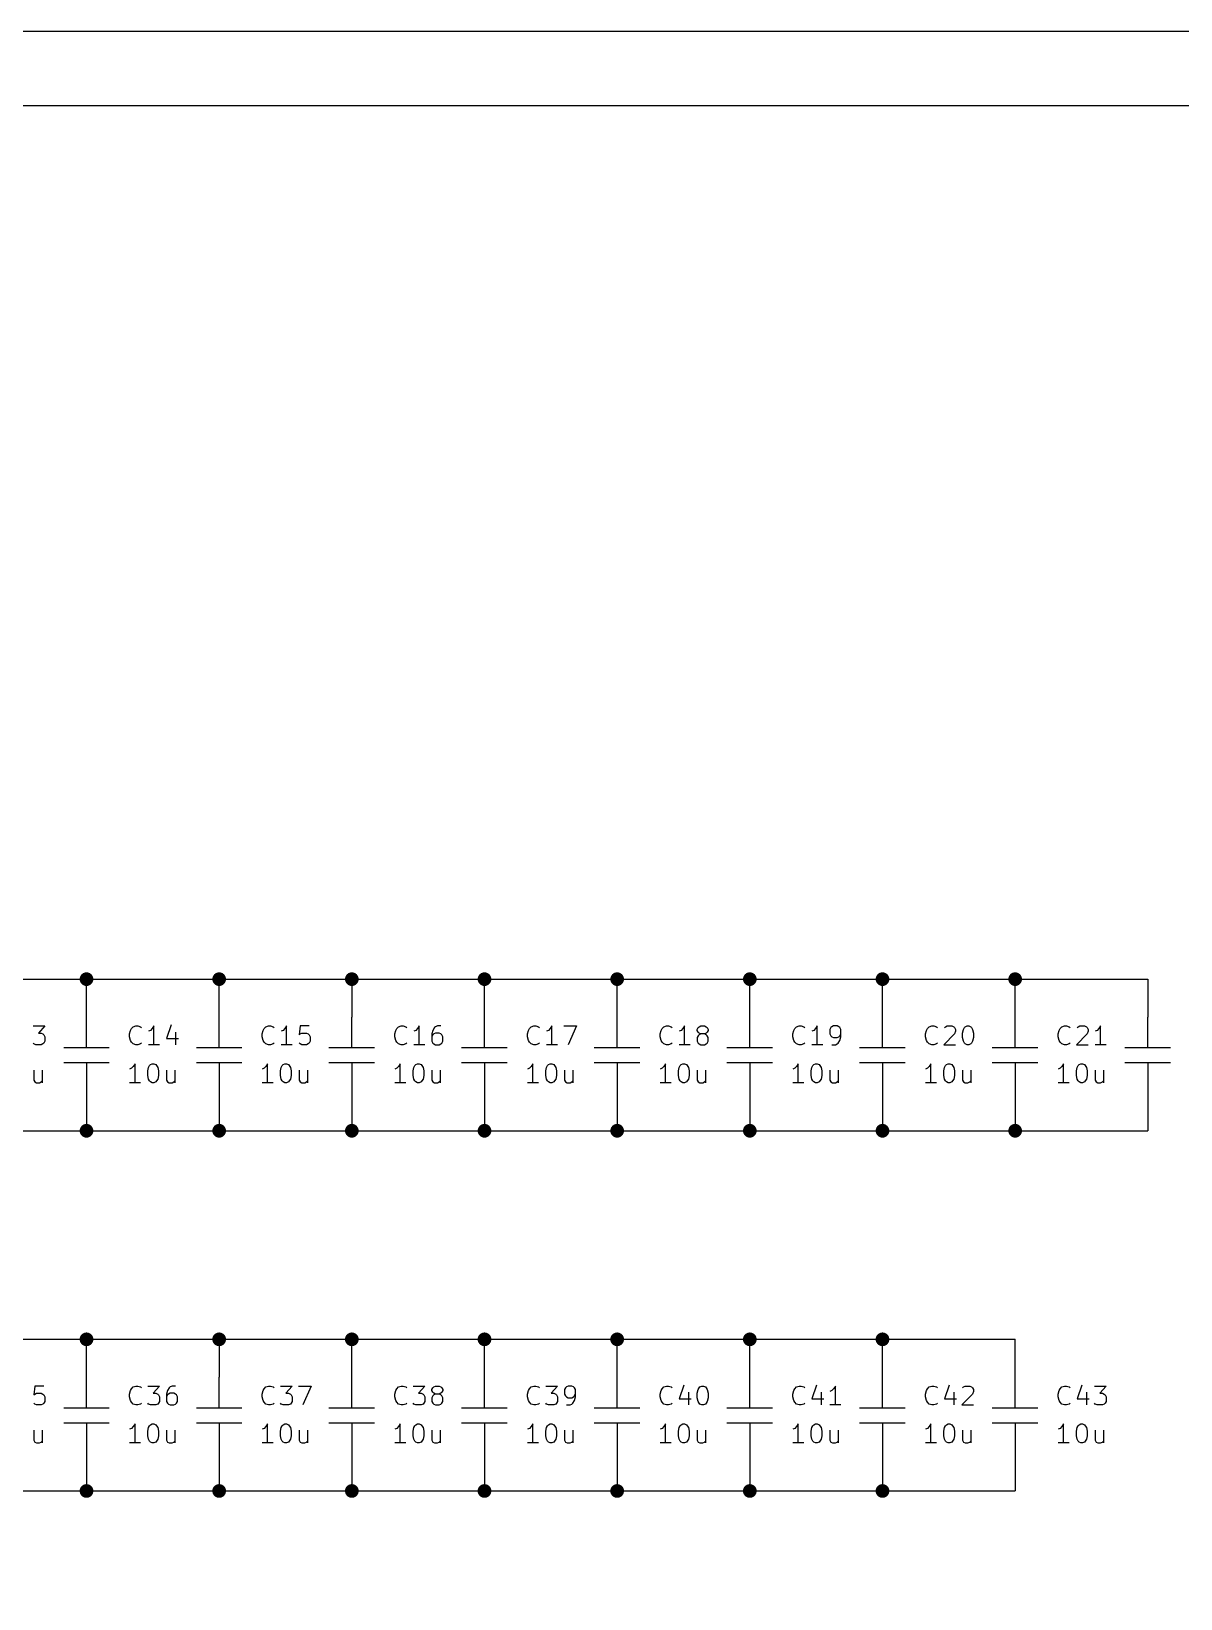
# Model space of a CAD drawing. Extents: x -19 to 278, y -13 to 197.
# Drawn here: x 161.2 to 238.3, y 91.9 to 196.9 of the extents above; entities that cross this region are included whole.
import ezdxf

# ---------------------------------------------------------------- set-up
doc = ezdxf.new("R2010")
doc.units = 0
doc.header["$MEASUREMENT"] = 0
doc.layers.get('0').update_dxf_attribs({"linetype": 'CONTINUOUS'})
doc.layers.add('BLACK', color=7, linetype='CONTINUOUS')

msp = doc.modelspace()

# ---------------------------------------------------------------- linework, layer by layer
at = {"linetype": 'Continuous'}
msp.add_lwpolyline([(-19.21, 196.94), (277.79, 196.94), (277.79, -13.06), (-19.21, -13.06)], close=True, dxfattribs=at)
at = {"layer": 'BLACK', "linetype": 'Continuous'}
for p, q in [((272.79, 191.94), (0.79, 191.94)), ((156.05, 133.44), (164.94, 133.44)), ((164.94, 130.9), (164.94, 133.44)), ((164.94, 133.44), (173.83, 133.44)), ((173.83, 133.44), (182.72, 133.44)), ((173.83, 130.9), (173.83, 133.44)), ((182.72, 133.44), (182.72, 130.9)), ((182.72, 133.44), (191.61, 133.44)), ((191.61, 130.9), (191.61, 133.44)), ((191.61, 133.44), (200.5, 133.44)), ((200.5, 133.44), (209.39, 133.44)), ((200.5, 130.9), (200.5, 133.44)), ((209.39, 130.9), (209.39, 133.44)), ((209.39, 133.44), (218.28, 133.44)), ((218.28, 130.9), (218.28, 133.44)), ((218.28, 133.44), (227.17, 133.44)), ((227.17, 130.9), (227.17, 133.44)), ((227.17, 133.44), (236.06, 133.44)), ((236.06, 133.44), (236.06, 130.9)), ((161.36, 130.31), (162.15, 130.31)), ((162.15, 130.31), (161.72, 129.83)), ((164.94, 128.86), (164.94, 130.9)), ((167.95, 130.13), (168.07, 130.25)), ((168.07, 130.25), (168.25, 130.31)), ((168.25, 130.31), (168.37, 130.31)), ((168.37, 130.31), (168.56, 130.25)), ((168.56, 130.25), (168.62, 130.19)), ((169.46, 130.31), (169.34, 130.13)), ((169.46, 129.04), (169.46, 130.31)), ((170.61, 130.37), (170.31, 129.46)), ((173.83, 128.86), (173.83, 130.9)), ((176.84, 130.13), (176.96, 130.25)), ((176.96, 130.25), (177.14, 130.31)), ((177.14, 130.31), (177.26, 130.31)), ((177.26, 130.31), (177.45, 130.25)), ((177.45, 130.25), (177.51, 130.19)), ((178.35, 130.31), (178.23, 130.13)), ((178.35, 129.04), (178.35, 130.31)), ((179.26, 130.31), (179.2, 129.71)), ((179.87, 130.31), (179.26, 130.31)), ((182.72, 128.86), (182.72, 130.9)), ((185.73, 130.13), (185.85, 130.25)), ((185.85, 130.25), (186.03, 130.31)), ((186.03, 130.31), (186.15, 130.31)), ((186.15, 130.31), (186.34, 130.25)), ((186.34, 130.25), (186.4, 130.19)), ((187.24, 130.31), (187.12, 130.13)), ((187.24, 129.04), (187.24, 130.31)), ((188.33, 130.25), (188.27, 130.19)), ((188.45, 130.31), (188.33, 130.25)), ((188.69, 130.31), (188.45, 130.31)), ((191.61, 128.86), (191.61, 130.9)), ((194.62, 130.13), (194.74, 130.25)), ((194.74, 130.25), (194.92, 130.31)), ((194.92, 130.31), (195.04, 130.31)), ((195.04, 130.31), (195.23, 130.25)), ((195.23, 130.25), (195.29, 130.19)), ((196.13, 130.31), (196.01, 130.13)), ((196.13, 129.04), (196.13, 130.31)), ((196.92, 130.31), (197.77, 130.31)), ((197.77, 130.31), (197.22, 129.04)), ((200.5, 128.86), (200.5, 130.9)), ((203.51, 130.13), (203.63, 130.25)), ((203.63, 130.25), (203.81, 130.31)), ((203.81, 130.31), (203.93, 130.31)), ((203.93, 130.31), (204.12, 130.25)), ((204.12, 130.25), (204.18, 130.19)), ((205.02, 130.31), (204.9, 130.13)), ((205.02, 129.04), (205.02, 130.31)), ((205.93, 130.19), (205.99, 130.25)), ((205.99, 130.25), (206.11, 130.31)), ((206.11, 130.31), (206.35, 130.31)), ((206.35, 130.31), (206.47, 130.25)), ((206.47, 130.25), (206.54, 130.19)), ((209.39, 128.86), (209.39, 130.9)), ((212.4, 130.13), (212.52, 130.25)), ((212.52, 130.25), (212.7, 130.31)), ((212.7, 130.31), (212.82, 130.31)), ((212.82, 130.31), (213.01, 130.25)), ((213.01, 130.25), (213.07, 130.19)), ((213.91, 130.31), (213.79, 130.13)), ((213.91, 129.04), (213.91, 130.31)), ((214.88, 130.25), (214.82, 130.19)), ((215, 130.31), (214.88, 130.25)), ((215.24, 130.31), (215, 130.31)), ((215.36, 130.25), (215.24, 130.31)), ((215.43, 130.19), (215.36, 130.25)), ((218.28, 128.86), (218.28, 130.9)), ((221.29, 130.13), (221.41, 130.25)), ((221.41, 130.25), (221.59, 130.31)), ((221.59, 130.31), (221.71, 130.31)), ((221.71, 130.31), (221.9, 130.25)), ((221.9, 130.25), (221.96, 130.19)), ((222.44, 130.19), (222.5, 130.25)), ((222.5, 130.25), (222.62, 130.31)), ((222.62, 130.31), (222.92, 130.31)), ((222.92, 130.31), (223.05, 130.25)), ((223.05, 130.25), (223.11, 130.19)), ((223.77, 130.19), (223.83, 130.25)), ((223.83, 130.25), (223.95, 130.31)), ((223.95, 130.31), (224.07, 130.31)), ((224.07, 130.31), (224.19, 130.25)), ((224.19, 130.25), (224.25, 130.19)), ((227.17, 128.86), (227.17, 130.9)), ((230.18, 130.13), (230.3, 130.25)), ((230.3, 130.25), (230.48, 130.31)), ((230.48, 130.31), (230.6, 130.31)), ((230.6, 130.31), (230.79, 130.25)), ((230.79, 130.25), (230.85, 130.19)), ((231.33, 130.19), (231.39, 130.25)), ((231.39, 130.25), (231.51, 130.31)), ((231.51, 130.31), (231.81, 130.31)), ((231.81, 130.31), (231.94, 130.25)), ((231.94, 130.25), (232, 130.19)), ((232.9, 130.31), (232.78, 130.13)), ((232.9, 129.04), (232.9, 130.31)), ((236.06, 128.86), (236.06, 130.9)), ((161.42, 129.1), (161.36, 129.16)), ((161.72, 129.83), (161.9, 129.83)), ((161.9, 129.83), (162.02, 129.77)), ((162.02, 129.77), (162.09, 129.71)), ((162.09, 129.16), (162.02, 129.1)), ((162.09, 129.71), (162.15, 129.58)), ((162.15, 129.28), (162.09, 129.16)), ((162.15, 129.58), (162.15, 129.28)), ((167.83, 129.77), (167.89, 130.01)), ((167.83, 129.58), (167.83, 129.77)), ((167.89, 129.34), (167.83, 129.58)), ((167.89, 130.01), (167.95, 130.13)), ((167.95, 129.22), (167.89, 129.34)), ((168.07, 129.1), (167.95, 129.22)), ((168.62, 129.16), (168.56, 129.1)), ((169.22, 130.01), (169.1, 129.95)), ((169.34, 130.13), (169.22, 130.01)), ((170.31, 129.46), (171.1, 129.46)), ((170.91, 129.89), (170.91, 129.04)), ((176.72, 129.77), (176.78, 130.01)), ((176.72, 129.58), (176.72, 129.77)), ((176.78, 129.34), (176.72, 129.58)), ((176.78, 130.01), (176.84, 130.13)), ((176.84, 129.22), (176.78, 129.34)), ((176.96, 129.1), (176.84, 129.22)), ((177.51, 129.16), (177.45, 129.1)), ((178.11, 130.01), (177.99, 129.95)), ((178.23, 130.13), (178.11, 130.01)), ((179.2, 129.71), (179.26, 129.77)), ((179.26, 129.1), (179.2, 129.16)), ((179.26, 129.77), (179.38, 129.83)), ((179.38, 129.83), (179.68, 129.83)), ((179.68, 129.83), (179.8, 129.77)), ((179.8, 129.77), (179.87, 129.71)), ((179.87, 129.16), (179.8, 129.1)), ((179.87, 129.71), (179.93, 129.58)), ((179.93, 129.28), (179.87, 129.16)), ((179.93, 129.58), (179.93, 129.28)), ((185.61, 129.77), (185.67, 130.01)), ((185.61, 129.58), (185.61, 129.77)), ((185.67, 129.34), (185.61, 129.58)), ((185.67, 130.01), (185.73, 130.13)), ((185.73, 129.22), (185.67, 129.34)), ((185.85, 129.1), (185.73, 129.22)), ((186.4, 129.16), (186.34, 129.1)), ((187, 130.01), (186.88, 129.95)), ((187.12, 130.13), (187, 130.01)), ((188.15, 130.01), (188.09, 129.77)), ((188.09, 129.77), (188.09, 129.28)), ((188.15, 129.71), (188.09, 129.58)), ((188.09, 129.28), (188.15, 129.16)), ((188.27, 130.19), (188.15, 130.01)), ((188.21, 129.77), (188.15, 129.71)), ((188.15, 129.16), (188.21, 129.1)), ((188.33, 129.83), (188.21, 129.77)), ((188.57, 129.83), (188.33, 129.83)), ((188.69, 129.77), (188.57, 129.83)), ((188.76, 129.71), (188.69, 129.77)), ((188.69, 129.1), (188.76, 129.16)), ((188.82, 129.58), (188.76, 129.71)), ((188.76, 129.16), (188.82, 129.28)), ((188.82, 129.28), (188.82, 129.58)), ((194.5, 129.77), (194.56, 130.01)), ((194.5, 129.58), (194.5, 129.77)), ((194.56, 129.34), (194.5, 129.58)), ((194.56, 130.01), (194.62, 130.13)), ((194.62, 129.22), (194.56, 129.34)), ((194.74, 129.1), (194.62, 129.22)), ((195.29, 129.16), (195.23, 129.1)), ((195.89, 130.01), (195.77, 129.95)), ((196.01, 130.13), (195.89, 130.01)), ((203.39, 129.77), (203.45, 130.01)), ((203.39, 129.58), (203.39, 129.77)), ((203.45, 129.34), (203.39, 129.58)), ((203.45, 130.01), (203.51, 130.13)), ((203.51, 129.22), (203.45, 129.34)), ((203.63, 129.1), (203.51, 129.22)), ((204.18, 129.16), (204.12, 129.1)), ((204.78, 130.01), (204.66, 129.95)), ((204.9, 130.13), (204.78, 130.01)), ((205.87, 130.07), (205.93, 130.19)), ((205.87, 130.01), (205.87, 130.07)), ((205.93, 129.89), (205.87, 130.01)), ((205.93, 129.65), (205.87, 129.52)), ((205.87, 129.52), (205.87, 129.28)), ((205.87, 129.28), (205.93, 129.16)), ((205.99, 129.83), (205.93, 129.89)), ((205.99, 129.71), (205.93, 129.65)), ((205.93, 129.16), (205.99, 129.1)), ((206.11, 129.77), (205.99, 129.83)), ((206.11, 129.77), (205.99, 129.71)), ((206.35, 129.77), (206.11, 129.77)), ((206.47, 129.83), (206.35, 129.77)), ((206.47, 129.71), (206.35, 129.77)), ((206.54, 129.89), (206.47, 129.83)), ((206.54, 129.65), (206.47, 129.71)), ((206.47, 129.1), (206.54, 129.16)), ((206.54, 130.19), (206.6, 130.07)), ((206.6, 130.01), (206.54, 129.89)), ((206.6, 129.52), (206.54, 129.65)), ((206.54, 129.16), (206.6, 129.28)), ((206.6, 130.07), (206.6, 130.01)), ((206.6, 129.28), (206.6, 129.52)), ((212.28, 129.77), (212.34, 130.01)), ((212.28, 129.58), (212.28, 129.77)), ((212.34, 129.34), (212.28, 129.58)), ((212.34, 130.01), (212.4, 130.13)), ((212.4, 129.22), (212.34, 129.34)), ((212.52, 129.1), (212.4, 129.22)), ((213.07, 129.16), (213.01, 129.1)), ((213.67, 130.01), (213.55, 129.95)), ((213.79, 130.13), (213.67, 130.01)), ((214.82, 130.19), (214.76, 130.07)), ((214.76, 130.07), (214.76, 129.77)), ((214.76, 129.77), (214.82, 129.65)), ((214.82, 129.65), (214.88, 129.58)), ((214.88, 129.58), (215, 129.52)), ((215, 129.52), (215.24, 129.52)), ((215.24, 129.52), (215.36, 129.58)), ((215.24, 129.1), (215.3, 129.16)), ((215.3, 129.16), (215.43, 129.34)), ((215.36, 129.58), (215.43, 129.65)), ((215.49, 130.07), (215.43, 130.19)), ((215.43, 129.65), (215.49, 129.77)), ((215.43, 129.34), (215.49, 129.58)), ((215.49, 129.58), (215.49, 130.07)), ((221.17, 129.77), (221.23, 130.01)), ((221.17, 129.58), (221.17, 129.77)), ((221.23, 129.34), (221.17, 129.58)), ((221.23, 130.01), (221.29, 130.13)), ((221.29, 129.22), (221.23, 129.34)), ((221.41, 129.1), (221.29, 129.22)), ((221.96, 129.16), (221.9, 129.1)), ((223.11, 129.77), (222.38, 129.04)), ((223.11, 130.19), (223.17, 130.07)), ((223.17, 129.95), (223.11, 129.77)), ((223.17, 130.07), (223.17, 129.95)), ((223.65, 129.83), (223.71, 130.07)), ((223.65, 129.52), (223.65, 129.83)), ((223.71, 129.28), (223.65, 129.52)), ((223.71, 130.07), (223.77, 130.19)), ((223.77, 129.16), (223.71, 129.28)), ((223.83, 129.1), (223.77, 129.16)), ((224.25, 129.16), (224.19, 129.1)), ((224.25, 130.19), (224.32, 130.07)), ((224.32, 129.28), (224.25, 129.16)), ((224.32, 130.07), (224.38, 129.83)), ((224.38, 129.52), (224.32, 129.28)), ((224.38, 129.83), (224.38, 129.52)), ((230.06, 129.77), (230.12, 130.01)), ((230.06, 129.58), (230.06, 129.77)), ((230.12, 129.34), (230.06, 129.58)), ((230.12, 130.01), (230.18, 130.13)), ((230.18, 129.22), (230.12, 129.34)), ((230.3, 129.1), (230.18, 129.22)), ((230.85, 129.16), (230.79, 129.1)), ((232, 129.77), (231.27, 129.04)), ((232, 130.19), (232.06, 130.07)), ((232.06, 129.95), (232, 129.77)), ((232.06, 130.07), (232.06, 129.95)), ((232.66, 130.01), (232.54, 129.95)), ((232.78, 130.13), (232.66, 130.01)), ((161.54, 129.04), (161.42, 129.1)), ((161.9, 129.04), (161.54, 129.04)), ((162.02, 129.1), (161.9, 129.04)), ((163.41, 128.86), (166.46, 128.86)), ((168.25, 129.04), (168.07, 129.1)), ((168.37, 129.04), (168.25, 129.04)), ((168.56, 129.1), (168.37, 129.04)), ((169.83, 129.04), (169.1, 129.04)), ((172.3, 128.86), (175.35, 128.86)), ((177.14, 129.04), (176.96, 129.1)), ((177.26, 129.04), (177.14, 129.04)), ((177.45, 129.1), (177.26, 129.04)), ((178.72, 129.04), (177.99, 129.04)), ((179.38, 129.04), (179.26, 129.1)), ((179.68, 129.04), (179.38, 129.04)), ((179.8, 129.1), (179.68, 129.04)), ((181.19, 128.86), (184.24, 128.86)), ((186.03, 129.04), (185.85, 129.1)), ((186.15, 129.04), (186.03, 129.04)), ((186.34, 129.1), (186.15, 129.04)), ((187.61, 129.04), (186.88, 129.04)), ((188.21, 129.1), (188.33, 129.04)), ((188.33, 129.04), (188.57, 129.04)), ((188.57, 129.04), (188.69, 129.1)), ((190.08, 128.86), (193.13, 128.86)), ((194.92, 129.04), (194.74, 129.1)), ((195.04, 129.04), (194.92, 129.04)), ((195.23, 129.1), (195.04, 129.04)), ((196.5, 129.04), (195.77, 129.04)), ((198.97, 128.86), (202.02, 128.86)), ((203.81, 129.04), (203.63, 129.1)), ((203.93, 129.04), (203.81, 129.04)), ((204.12, 129.1), (203.93, 129.04)), ((205.39, 129.04), (204.66, 129.04)), ((205.99, 129.1), (206.11, 129.04)), ((206.11, 129.04), (206.35, 129.04)), ((206.35, 129.04), (206.47, 129.1)), ((207.86, 128.86), (210.91, 128.86)), ((212.7, 129.04), (212.52, 129.1)), ((212.82, 129.04), (212.7, 129.04)), ((213.01, 129.1), (212.82, 129.04)), ((214.28, 129.04), (213.55, 129.04)), ((214.88, 129.04), (215.12, 129.04)), ((215.12, 129.04), (215.24, 129.1)), ((216.75, 128.86), (219.8, 128.86)), ((221.59, 129.04), (221.41, 129.1)), ((221.71, 129.04), (221.59, 129.04)), ((221.9, 129.1), (221.71, 129.04)), ((222.38, 129.04), (223.17, 129.04)), ((223.95, 129.04), (223.83, 129.1)), ((224.07, 129.04), (223.95, 129.04)), ((224.19, 129.1), (224.07, 129.04)), ((225.64, 128.86), (228.69, 128.86)), ((230.48, 129.04), (230.3, 129.1)), ((230.6, 129.04), (230.48, 129.04)), ((230.79, 129.1), (230.6, 129.04)), ((231.27, 129.04), (232.06, 129.04)), ((233.27, 129.04), (232.54, 129.04)), ((234.53, 128.86), (237.58, 128.86)), ((161.42, 127.35), (161.42, 126.68)), ((161.96, 127.35), (161.96, 126.5)), ((163.41, 127.85), (166.46, 127.85)), ((164.94, 127.85), (164.94, 125.82)), ((167.95, 127.47), (167.83, 127.41)), ((168.07, 127.59), (167.95, 127.47)), ((168.19, 127.77), (168.07, 127.59)), ((168.19, 126.5), (168.19, 127.77)), ((169.04, 127.29), (169.1, 127.53)), ((169.04, 126.98), (169.04, 127.29)), ((169.1, 127.53), (169.16, 127.65)), ((169.16, 127.65), (169.22, 127.71)), ((169.22, 127.71), (169.34, 127.77)), ((169.34, 127.77), (169.46, 127.77)), ((169.46, 127.77), (169.58, 127.71)), ((169.58, 127.71), (169.64, 127.65)), ((169.64, 127.65), (169.71, 127.53)), ((169.71, 127.53), (169.77, 127.29)), ((169.77, 127.29), (169.77, 126.98)), ((170.31, 127.35), (170.31, 126.68)), ((170.85, 127.35), (170.85, 126.5)), ((172.3, 127.85), (175.35, 127.85)), ((173.83, 127.85), (173.83, 125.82)), ((176.84, 127.47), (176.72, 127.41)), ((176.96, 127.59), (176.84, 127.47)), ((177.08, 127.77), (176.96, 127.59)), ((177.08, 126.5), (177.08, 127.77)), ((177.93, 127.29), (177.99, 127.53)), ((177.93, 126.98), (177.93, 127.29)), ((177.99, 127.53), (178.05, 127.65)), ((178.05, 127.65), (178.11, 127.71)), ((178.11, 127.71), (178.23, 127.77)), ((178.23, 127.77), (178.35, 127.77)), ((178.35, 127.77), (178.47, 127.71)), ((178.47, 127.71), (178.53, 127.65)), ((178.53, 127.65), (178.6, 127.53)), ((178.6, 127.53), (178.66, 127.29)), ((178.66, 127.29), (178.66, 126.98)), ((179.2, 127.35), (179.2, 126.68)), ((179.74, 127.35), (179.74, 126.5)), ((181.19, 127.85), (184.24, 127.85)), ((182.72, 127.85), (182.72, 125.82)), ((185.73, 127.47), (185.61, 127.41)), ((185.85, 127.59), (185.73, 127.47)), ((185.97, 127.77), (185.85, 127.59)), ((185.97, 126.5), (185.97, 127.77)), ((186.82, 127.29), (186.88, 127.53)), ((186.82, 126.98), (186.82, 127.29)), ((186.88, 127.53), (186.94, 127.65)), ((186.94, 127.65), (187, 127.71)), ((187, 127.71), (187.12, 127.77)), ((187.12, 127.77), (187.24, 127.77)), ((187.24, 127.77), (187.36, 127.71)), ((187.36, 127.71), (187.42, 127.65)), ((187.42, 127.65), (187.49, 127.53)), ((187.49, 127.53), (187.55, 127.29)), ((187.55, 127.29), (187.55, 126.98)), ((188.09, 127.35), (188.09, 126.68)), ((188.63, 127.35), (188.63, 126.5)), ((190.08, 127.85), (193.13, 127.85)), ((191.61, 127.85), (191.61, 125.82)), ((194.62, 127.47), (194.5, 127.41)), ((194.74, 127.59), (194.62, 127.47)), ((194.86, 127.77), (194.74, 127.59)), ((194.86, 126.5), (194.86, 127.77)), ((195.71, 127.29), (195.77, 127.53)), ((195.71, 126.98), (195.71, 127.29)), ((195.77, 127.53), (195.83, 127.65)), ((195.83, 127.65), (195.89, 127.71)), ((195.89, 127.71), (196.01, 127.77)), ((196.01, 127.77), (196.13, 127.77)), ((196.13, 127.77), (196.25, 127.71)), ((196.25, 127.71), (196.31, 127.65)), ((196.31, 127.65), (196.38, 127.53)), ((196.38, 127.53), (196.44, 127.29)), ((196.44, 127.29), (196.44, 126.98)), ((196.98, 127.35), (196.98, 126.68)), ((197.52, 127.35), (197.52, 126.5)), ((198.97, 127.85), (202.02, 127.85)), ((200.5, 127.85), (200.5, 125.82)), ((203.51, 127.47), (203.39, 127.41)), ((203.63, 127.59), (203.51, 127.47)), ((203.75, 127.77), (203.63, 127.59)), ((203.75, 126.5), (203.75, 127.77)), ((204.6, 127.29), (204.66, 127.53)), ((204.6, 126.98), (204.6, 127.29)), ((204.66, 127.53), (204.72, 127.65)), ((204.72, 127.65), (204.78, 127.71)), ((204.78, 127.71), (204.9, 127.77)), ((204.9, 127.77), (205.02, 127.77)), ((205.02, 127.77), (205.14, 127.71)), ((205.14, 127.71), (205.2, 127.65)), ((205.2, 127.65), (205.27, 127.53)), ((205.27, 127.53), (205.33, 127.29)), ((205.33, 127.29), (205.33, 126.98)), ((205.87, 127.35), (205.87, 126.68)), ((206.41, 127.35), (206.41, 126.5)), ((207.86, 127.85), (210.91, 127.85)), ((209.39, 127.85), (209.39, 125.82)), ((212.4, 127.47), (212.28, 127.41)), ((212.52, 127.59), (212.4, 127.47)), ((212.64, 127.77), (212.52, 127.59)), ((212.64, 126.5), (212.64, 127.77)), ((213.49, 127.29), (213.55, 127.53)), ((213.49, 126.98), (213.49, 127.29)), ((213.55, 127.53), (213.61, 127.65)), ((213.61, 127.65), (213.67, 127.71)), ((213.67, 127.71), (213.79, 127.77)), ((213.79, 127.77), (213.91, 127.77)), ((213.91, 127.77), (214.03, 127.71)), ((214.03, 127.71), (214.09, 127.65)), ((214.09, 127.65), (214.16, 127.53)), ((214.16, 127.53), (214.22, 127.29)), ((214.22, 127.29), (214.22, 126.98)), ((214.76, 127.35), (214.76, 126.68)), ((215.3, 127.35), (215.3, 126.5)), ((216.75, 127.85), (219.8, 127.85)), ((218.28, 127.85), (218.28, 125.82)), ((221.29, 127.47), (221.17, 127.41)), ((221.41, 127.59), (221.29, 127.47)), ((221.53, 127.77), (221.41, 127.59)), ((221.53, 126.5), (221.53, 127.77)), ((222.38, 127.29), (222.44, 127.53)), ((222.38, 126.98), (222.38, 127.29)), ((222.44, 127.53), (222.5, 127.65)), ((222.5, 127.65), (222.56, 127.71)), ((222.56, 127.71), (222.68, 127.77)), ((222.68, 127.77), (222.8, 127.77)), ((222.8, 127.77), (222.92, 127.71)), ((222.92, 127.71), (222.98, 127.65)), ((222.98, 127.65), (223.05, 127.53)), ((223.05, 127.53), (223.11, 127.29)), ((223.11, 127.29), (223.11, 126.98)), ((223.65, 127.35), (223.65, 126.68)), ((224.19, 127.35), (224.19, 126.5)), ((225.64, 127.85), (228.69, 127.85)), ((227.17, 127.85), (227.17, 125.82)), ((230.18, 127.47), (230.06, 127.41)), ((230.3, 127.59), (230.18, 127.47)), ((230.42, 127.77), (230.3, 127.59)), ((230.42, 126.5), (230.42, 127.77)), ((231.27, 127.29), (231.33, 127.53)), ((231.27, 126.98), (231.27, 127.29)), ((231.33, 127.53), (231.39, 127.65)), ((231.39, 127.65), (231.45, 127.71)), ((231.45, 127.71), (231.57, 127.77)), ((231.57, 127.77), (231.69, 127.77)), ((231.69, 127.77), (231.81, 127.71)), ((231.81, 127.71), (231.87, 127.65)), ((231.87, 127.65), (231.94, 127.53)), ((231.94, 127.53), (232, 127.29)), ((232, 127.29), (232, 126.98)), ((232.54, 127.35), (232.54, 126.68)), ((233.08, 127.35), (233.08, 126.5)), ((234.53, 127.85), (237.58, 127.85)), ((236.06, 127.85), (236.06, 125.82)), ((161.42, 126.68), (161.48, 126.56)), ((161.48, 126.56), (161.6, 126.5)), ((161.6, 126.5), (161.78, 126.5)), ((161.78, 126.5), (161.9, 126.56)), ((161.9, 126.56), (161.96, 126.62)), ((168.56, 126.5), (167.83, 126.5)), ((169.1, 126.74), (169.04, 126.98)), ((169.16, 126.62), (169.1, 126.74)), ((169.22, 126.56), (169.16, 126.62)), ((169.34, 126.5), (169.22, 126.56)), ((169.46, 126.5), (169.34, 126.5)), ((169.58, 126.56), (169.46, 126.5)), ((169.64, 126.62), (169.58, 126.56)), ((169.71, 126.74), (169.64, 126.62)), ((169.77, 126.98), (169.71, 126.74)), ((170.31, 126.68), (170.37, 126.56)), ((170.37, 126.56), (170.49, 126.5)), ((170.49, 126.5), (170.67, 126.5)), ((170.67, 126.5), (170.79, 126.56)), ((170.79, 126.56), (170.85, 126.62)), ((177.45, 126.5), (176.72, 126.5)), ((177.99, 126.74), (177.93, 126.98)), ((178.05, 126.62), (177.99, 126.74)), ((178.11, 126.56), (178.05, 126.62)), ((178.23, 126.5), (178.11, 126.56)), ((178.35, 126.5), (178.23, 126.5)), ((178.47, 126.56), (178.35, 126.5)), ((178.53, 126.62), (178.47, 126.56)), ((178.6, 126.74), (178.53, 126.62)), ((178.66, 126.98), (178.6, 126.74)), ((179.2, 126.68), (179.26, 126.56)), ((179.26, 126.56), (179.38, 126.5)), ((179.38, 126.5), (179.56, 126.5)), ((179.56, 126.5), (179.68, 126.56)), ((179.68, 126.56), (179.74, 126.62)), ((186.34, 126.5), (185.61, 126.5)), ((186.88, 126.74), (186.82, 126.98)), ((186.94, 126.62), (186.88, 126.74)), ((187, 126.56), (186.94, 126.62)), ((187.12, 126.5), (187, 126.56)), ((187.24, 126.5), (187.12, 126.5)), ((187.36, 126.56), (187.24, 126.5)), ((187.42, 126.62), (187.36, 126.56)), ((187.49, 126.74), (187.42, 126.62)), ((187.55, 126.98), (187.49, 126.74)), ((188.09, 126.68), (188.15, 126.56)), ((188.15, 126.56), (188.27, 126.5)), ((188.27, 126.5), (188.45, 126.5)), ((188.45, 126.5), (188.57, 126.56)), ((188.57, 126.56), (188.63, 126.62)), ((195.23, 126.5), (194.5, 126.5)), ((195.77, 126.74), (195.71, 126.98)), ((195.83, 126.62), (195.77, 126.74)), ((195.89, 126.56), (195.83, 126.62)), ((196.01, 126.5), (195.89, 126.56)), ((196.13, 126.5), (196.01, 126.5)), ((196.25, 126.56), (196.13, 126.5)), ((196.31, 126.62), (196.25, 126.56)), ((196.38, 126.74), (196.31, 126.62)), ((196.44, 126.98), (196.38, 126.74)), ((196.98, 126.68), (197.04, 126.56)), ((197.04, 126.56), (197.16, 126.5)), ((197.16, 126.5), (197.34, 126.5)), ((197.34, 126.5), (197.46, 126.56)), ((197.46, 126.56), (197.52, 126.62)), ((204.12, 126.5), (203.39, 126.5)), ((204.66, 126.74), (204.6, 126.98)), ((204.72, 126.62), (204.66, 126.74)), ((204.78, 126.56), (204.72, 126.62)), ((204.9, 126.5), (204.78, 126.56)), ((205.02, 126.5), (204.9, 126.5)), ((205.14, 126.56), (205.02, 126.5)), ((205.2, 126.62), (205.14, 126.56)), ((205.27, 126.74), (205.2, 126.62)), ((205.33, 126.98), (205.27, 126.74)), ((205.87, 126.68), (205.93, 126.56)), ((205.93, 126.56), (206.05, 126.5)), ((206.05, 126.5), (206.23, 126.5)), ((206.23, 126.5), (206.35, 126.56)), ((206.35, 126.56), (206.41, 126.62)), ((213.01, 126.5), (212.28, 126.5)), ((213.55, 126.74), (213.49, 126.98)), ((213.61, 126.62), (213.55, 126.74)), ((213.67, 126.56), (213.61, 126.62)), ((213.79, 126.5), (213.67, 126.56)), ((213.91, 126.5), (213.79, 126.5)), ((214.03, 126.56), (213.91, 126.5)), ((214.09, 126.62), (214.03, 126.56)), ((214.16, 126.74), (214.09, 126.62)), ((214.22, 126.98), (214.16, 126.74)), ((214.76, 126.68), (214.82, 126.56)), ((214.82, 126.56), (214.94, 126.5)), ((214.94, 126.5), (215.12, 126.5)), ((215.12, 126.5), (215.24, 126.56)), ((215.24, 126.56), (215.3, 126.62)), ((221.9, 126.5), (221.17, 126.5)), ((222.44, 126.74), (222.38, 126.98)), ((222.5, 126.62), (222.44, 126.74)), ((222.56, 126.56), (222.5, 126.62)), ((222.68, 126.5), (222.56, 126.56)), ((222.8, 126.5), (222.68, 126.5)), ((222.92, 126.56), (222.8, 126.5)), ((222.98, 126.62), (222.92, 126.56)), ((223.05, 126.74), (222.98, 126.62)), ((223.11, 126.98), (223.05, 126.74)), ((223.65, 126.68), (223.71, 126.56)), ((223.71, 126.56), (223.83, 126.5)), ((223.83, 126.5), (224.01, 126.5)), ((224.01, 126.5), (224.13, 126.56)), ((224.13, 126.56), (224.19, 126.62)), ((230.79, 126.5), (230.06, 126.5)), ((231.33, 126.74), (231.27, 126.98)), ((231.39, 126.62), (231.33, 126.74)), ((231.45, 126.56), (231.39, 126.62)), ((231.57, 126.5), (231.45, 126.56)), ((231.69, 126.5), (231.57, 126.5)), ((231.81, 126.56), (231.69, 126.5)), ((231.87, 126.62), (231.81, 126.56)), ((231.94, 126.74), (231.87, 126.62)), ((232, 126.98), (231.94, 126.74)), ((232.54, 126.68), (232.6, 126.56)), ((232.6, 126.56), (232.72, 126.5)), ((232.72, 126.5), (232.9, 126.5)), ((232.9, 126.5), (233.02, 126.56)), ((233.02, 126.56), (233.08, 126.62)), ((164.94, 125.82), (164.94, 123.28)), ((173.83, 125.82), (173.83, 123.28)), ((182.72, 125.82), (182.72, 123.28)), ((191.61, 125.82), (191.61, 123.28)), ((200.5, 125.82), (200.5, 123.28)), ((209.39, 125.82), (209.39, 123.28)), ((218.28, 125.82), (218.28, 123.28)), ((227.17, 125.82), (227.17, 123.28)), ((236.06, 125.82), (236.06, 123.28)), ((156.05, 123.28), (164.94, 123.28)), ((164.94, 123.28), (173.83, 123.28)), ((173.83, 123.28), (182.72, 123.28)), ((182.72, 123.28), (191.61, 123.28)), ((191.61, 123.28), (200.5, 123.28)), ((200.5, 123.28), (209.39, 123.28)), ((209.39, 123.28), (218.28, 123.28)), ((218.28, 123.28), (227.17, 123.28)), ((227.17, 123.28), (236.06, 123.28)), ((156.05, 109.31), (164.94, 109.31)), ((164.94, 109.31), (173.83, 109.31)), ((164.94, 106.77), (164.94, 109.31)), ((173.83, 109.31), (182.72, 109.31)), ((173.83, 109.31), (173.83, 106.77)), ((182.72, 106.77), (182.72, 109.31)), ((182.72, 109.31), (191.61, 109.31)), ((191.61, 109.31), (200.5, 109.31)), ((191.61, 106.77), (191.61, 109.31)), ((200.5, 106.77), (200.5, 109.31)), ((200.5, 109.31), (209.39, 109.31)), ((209.39, 109.31), (218.28, 109.31)), ((209.39, 106.77), (209.39, 109.31)), ((218.28, 106.77), (218.28, 109.31)), ((218.28, 109.31), (227.17, 109.31)), ((227.17, 106.77), (227.17, 109.31)), ((161.48, 106.18), (161.42, 105.58)), ((162.09, 106.18), (161.48, 106.18)), ((164.94, 104.73), (164.94, 106.77)), ((167.95, 106), (168.07, 106.12)), ((168.07, 106.12), (168.25, 106.18)), ((168.25, 106.18), (168.37, 106.18)), ((168.37, 106.18), (168.56, 106.12)), ((168.56, 106.12), (168.62, 106.06)), ((169.04, 106.18), (169.83, 106.18)), ((169.83, 106.18), (169.4, 105.7)), ((170.49, 106.06), (170.37, 105.88)), ((170.55, 106.12), (170.49, 106.06)), ((170.67, 106.18), (170.55, 106.12)), ((170.91, 106.18), (170.67, 106.18)), ((173.83, 104.73), (173.83, 106.77)), ((176.84, 106), (176.96, 106.12)), ((176.96, 106.12), (177.14, 106.18)), ((177.14, 106.18), (177.26, 106.18)), ((177.26, 106.18), (177.45, 106.12)), ((177.45, 106.12), (177.51, 106.06)), ((177.93, 106.18), (178.72, 106.18)), ((178.72, 106.18), (178.29, 105.7)), ((179.14, 106.18), (179.99, 106.18)), ((179.99, 106.18), (179.44, 104.91)), ((182.72, 104.73), (182.72, 106.77)), ((185.73, 106), (185.85, 106.12)), ((185.85, 106.12), (186.03, 106.18)), ((186.03, 106.18), (186.15, 106.18)), ((186.15, 106.18), (186.34, 106.12)), ((186.34, 106.12), (186.4, 106.06)), ((186.82, 106.18), (187.61, 106.18)), ((187.61, 106.18), (187.18, 105.7)), ((188.09, 105.94), (188.15, 106.06)), ((188.15, 106.06), (188.21, 106.12)), ((188.21, 106.12), (188.33, 106.18)), ((188.33, 106.18), (188.57, 106.18)), ((188.57, 106.18), (188.69, 106.12)), ((188.69, 106.12), (188.76, 106.06)), ((188.76, 106.06), (188.82, 105.94)), ((191.61, 104.73), (191.61, 106.77)), ((194.62, 106), (194.74, 106.12)), ((194.74, 106.12), (194.92, 106.18)), ((194.92, 106.18), (195.04, 106.18)), ((195.04, 106.18), (195.23, 106.12)), ((195.23, 106.12), (195.29, 106.06)), ((195.71, 106.18), (196.5, 106.18)), ((196.5, 106.18), (196.07, 105.7)), ((197.04, 106.06), (196.98, 105.94)), ((197.1, 106.12), (197.04, 106.06)), ((197.22, 106.18), (197.1, 106.12)), ((197.46, 106.18), (197.22, 106.18)), ((197.58, 106.12), (197.46, 106.18)), ((197.65, 106.06), (197.58, 106.12)), ((197.71, 105.94), (197.65, 106.06)), ((200.5, 104.73), (200.5, 106.77)), ((203.51, 106), (203.63, 106.12)), ((203.63, 106.12), (203.81, 106.18)), ((203.81, 106.18), (203.93, 106.18)), ((203.93, 106.18), (204.12, 106.12)), ((204.12, 106.12), (204.18, 106.06)), ((204.96, 106.24), (204.66, 105.33)), ((205.93, 105.94), (205.99, 106.06)), ((205.99, 106.06), (206.05, 106.12)), ((206.05, 106.12), (206.17, 106.18)), ((206.17, 106.18), (206.29, 106.18)), ((206.29, 106.18), (206.41, 106.12)), ((206.41, 106.12), (206.47, 106.06)), ((206.47, 106.06), (206.54, 105.94)), ((209.39, 104.73), (209.39, 106.77)), ((212.4, 106), (212.52, 106.12)), ((212.52, 106.12), (212.7, 106.18)), ((212.7, 106.18), (212.82, 106.18)), ((212.82, 106.18), (213.01, 106.12)), ((213.01, 106.12), (213.07, 106.06)), ((213.85, 106.24), (213.55, 105.33)), ((215.12, 106.18), (215, 106)), ((215.12, 104.91), (215.12, 106.18)), ((218.28, 104.73), (218.28, 106.77)), ((221.29, 106), (221.41, 106.12)), ((221.41, 106.12), (221.59, 106.18)), ((221.59, 106.18), (221.71, 106.18)), ((221.71, 106.18), (221.9, 106.12)), ((221.9, 106.12), (221.96, 106.06)), ((222.74, 106.24), (222.44, 105.33)), ((223.65, 106.06), (223.71, 106.12)), ((223.71, 106.12), (223.83, 106.18)), ((223.83, 106.18), (224.13, 106.18)), ((224.13, 106.18), (224.25, 106.12)), ((224.25, 106.12), (224.32, 106.06)), ((224.32, 106.06), (224.38, 105.94)), ((227.17, 104.73), (227.17, 106.77)), ((230.18, 106), (230.3, 106.12)), ((230.3, 106.12), (230.48, 106.18)), ((230.48, 106.18), (230.6, 106.18)), ((230.6, 106.18), (230.79, 106.12)), ((230.79, 106.12), (230.85, 106.06)), ((231.63, 106.24), (231.33, 105.33)), ((232.48, 106.18), (233.27, 106.18)), ((233.27, 106.18), (232.84, 105.7)), ((161.42, 105.58), (161.48, 105.64)), ((161.48, 104.97), (161.42, 105.03)), ((161.48, 105.64), (161.6, 105.7)), ((161.6, 105.7), (161.9, 105.7)), ((161.9, 105.7), (162.02, 105.64)), ((162.02, 105.64), (162.09, 105.58)), ((162.09, 105.03), (162.02, 104.97)), ((162.09, 105.58), (162.15, 105.45)), ((162.15, 105.15), (162.09, 105.03)), ((162.15, 105.45), (162.15, 105.15)), ((167.83, 105.64), (167.89, 105.88)), ((167.83, 105.45), (167.83, 105.64)), ((167.89, 105.21), (167.83, 105.45)), ((167.89, 105.88), (167.95, 106)), ((167.95, 105.09), (167.89, 105.21)), ((168.07, 104.97), (167.95, 105.09)), ((168.62, 105.03), (168.56, 104.97)), ((169.1, 104.97), (169.04, 105.03)), ((169.4, 105.7), (169.58, 105.7)), ((169.58, 105.7), (169.71, 105.64)), ((169.71, 105.64), (169.77, 105.58)), ((169.77, 105.03), (169.71, 104.97)), ((169.77, 105.58), (169.83, 105.45)), ((169.83, 105.15), (169.77, 105.03)), ((169.83, 105.45), (169.83, 105.15)), ((170.37, 105.88), (170.31, 105.64)), ((170.31, 105.64), (170.31, 105.15)), ((170.37, 105.58), (170.31, 105.45)), ((170.31, 105.15), (170.37, 105.03)), ((170.43, 105.64), (170.37, 105.58)), ((170.37, 105.03), (170.43, 104.97)), ((170.55, 105.7), (170.43, 105.64)), ((170.79, 105.7), (170.55, 105.7)), ((170.91, 105.64), (170.79, 105.7)), ((170.98, 105.58), (170.91, 105.64)), ((170.91, 104.97), (170.98, 105.03)), ((171.04, 105.45), (170.98, 105.58)), ((170.98, 105.03), (171.04, 105.15)), ((171.04, 105.15), (171.04, 105.45)), ((176.72, 105.64), (176.78, 105.88)), ((176.72, 105.45), (176.72, 105.64)), ((176.78, 105.21), (176.72, 105.45)), ((176.78, 105.88), (176.84, 106)), ((176.84, 105.09), (176.78, 105.21)), ((176.96, 104.97), (176.84, 105.09)), ((177.51, 105.03), (177.45, 104.97)), ((177.99, 104.97), (177.93, 105.03)), ((178.29, 105.7), (178.47, 105.7)), ((178.47, 105.7), (178.6, 105.64)), ((178.6, 105.64), (178.66, 105.58)), ((178.66, 105.03), (178.6, 104.97)), ((178.66, 105.58), (178.72, 105.45)), ((178.72, 105.15), (178.66, 105.03)), ((178.72, 105.45), (178.72, 105.15)), ((185.61, 105.64), (185.67, 105.88)), ((185.61, 105.45), (185.61, 105.64)), ((185.67, 105.21), (185.61, 105.45)), ((185.67, 105.88), (185.73, 106)), ((185.73, 105.09), (185.67, 105.21)), ((185.85, 104.97), (185.73, 105.09)), ((186.4, 105.03), (186.34, 104.97)), ((186.88, 104.97), (186.82, 105.03)), ((187.18, 105.7), (187.36, 105.7)), ((187.36, 105.7), (187.49, 105.64)), ((187.49, 105.64), (187.55, 105.58)), ((187.55, 105.03), (187.49, 104.97)), ((187.55, 105.58), (187.61, 105.45)), ((187.61, 105.15), (187.55, 105.03)), ((187.61, 105.45), (187.61, 105.15)), ((188.09, 105.88), (188.09, 105.94)), ((188.15, 105.76), (188.09, 105.88)), ((188.15, 105.52), (188.09, 105.39)), ((188.09, 105.39), (188.09, 105.15)), ((188.09, 105.15), (188.15, 105.03)), ((188.21, 105.7), (188.15, 105.76)), ((188.21, 105.58), (188.15, 105.52)), ((188.15, 105.03), (188.21, 104.97)), ((188.33, 105.64), (188.21, 105.7)), ((188.33, 105.64), (188.21, 105.58)), ((188.57, 105.64), (188.33, 105.64)), ((188.69, 105.7), (188.57, 105.64)), ((188.69, 105.58), (188.57, 105.64)), ((188.76, 105.76), (188.69, 105.7)), ((188.76, 105.52), (188.69, 105.58)), ((188.69, 104.97), (188.76, 105.03)), ((188.82, 105.88), (188.76, 105.76)), ((188.82, 105.39), (188.76, 105.52)), ((188.76, 105.03), (188.82, 105.15)), ((188.82, 105.94), (188.82, 105.88)), ((188.82, 105.15), (188.82, 105.39)), ((194.5, 105.64), (194.56, 105.88)), ((194.5, 105.45), (194.5, 105.64)), ((194.56, 105.21), (194.5, 105.45)), ((194.56, 105.88), (194.62, 106)), ((194.62, 105.09), (194.56, 105.21)), ((194.74, 104.97), (194.62, 105.09)), ((195.29, 105.03), (195.23, 104.97)), ((195.77, 104.97), (195.71, 105.03)), ((196.07, 105.7), (196.25, 105.7)), ((196.25, 105.7), (196.38, 105.64)), ((196.38, 105.64), (196.44, 105.58)), ((196.44, 105.03), (196.38, 104.97)), ((196.44, 105.58), (196.5, 105.45)), ((196.5, 105.15), (196.44, 105.03)), ((196.5, 105.45), (196.5, 105.15)), ((196.98, 105.94), (196.98, 105.64)), ((196.98, 105.64), (197.04, 105.52)), ((197.04, 105.52), (197.1, 105.45)), ((197.1, 105.45), (197.22, 105.39)), ((197.22, 105.39), (197.46, 105.39)), ((197.46, 105.39), (197.58, 105.45)), ((197.46, 104.97), (197.52, 105.03)), ((197.52, 105.03), (197.65, 105.21)), ((197.58, 105.45), (197.65, 105.52)), ((197.65, 105.52), (197.71, 105.64)), ((197.65, 105.21), (197.71, 105.45)), ((197.71, 105.45), (197.71, 105.94)), ((203.39, 105.64), (203.45, 105.88)), ((203.39, 105.45), (203.39, 105.64)), ((203.45, 105.21), (203.39, 105.45)), ((203.45, 105.88), (203.51, 106)), ((203.51, 105.09), (203.45, 105.21)), ((203.63, 104.97), (203.51, 105.09)), ((204.18, 105.03), (204.12, 104.97)), ((204.66, 105.33), (205.45, 105.33)), ((205.27, 105.76), (205.27, 104.91)), ((205.87, 105.7), (205.93, 105.94)), ((205.87, 105.39), (205.87, 105.7)), ((205.93, 105.15), (205.87, 105.39)), ((205.99, 105.03), (205.93, 105.15)), ((206.05, 104.97), (205.99, 105.03)), ((206.47, 105.03), (206.41, 104.97)), ((206.54, 105.15), (206.47, 105.03)), ((206.54, 105.94), (206.6, 105.7)), ((206.6, 105.39), (206.54, 105.15)), ((206.6, 105.7), (206.6, 105.39)), ((212.28, 105.64), (212.34, 105.88)), ((212.28, 105.45), (212.28, 105.64)), ((212.34, 105.21), (212.28, 105.45)), ((212.34, 105.88), (212.4, 106)), ((212.4, 105.09), (212.34, 105.21)), ((212.52, 104.97), (212.4, 105.09)), ((213.07, 105.03), (213.01, 104.97)), ((213.55, 105.33), (214.34, 105.33)), ((214.16, 105.76), (214.16, 104.91)), ((214.88, 105.88), (214.76, 105.82)), ((215, 106), (214.88, 105.88)), ((221.17, 105.64), (221.23, 105.88)), ((221.17, 105.45), (221.17, 105.64)), ((221.23, 105.21), (221.17, 105.45)), ((221.23, 105.88), (221.29, 106)), ((221.29, 105.09), (221.23, 105.21)), ((221.41, 104.97), (221.29, 105.09)), ((221.96, 105.03), (221.9, 104.97)), ((222.44, 105.33), (223.23, 105.33)), ((223.05, 105.76), (223.05, 104.91)), ((224.32, 105.64), (223.59, 104.91)), ((224.38, 105.82), (224.32, 105.64)), ((224.38, 105.94), (224.38, 105.82)), ((230.06, 105.64), (230.12, 105.88)), ((230.06, 105.45), (230.06, 105.64)), ((230.12, 105.21), (230.06, 105.45)), ((230.12, 105.88), (230.18, 106)), ((230.18, 105.09), (230.12, 105.21)), ((230.3, 104.97), (230.18, 105.09)), ((230.85, 105.03), (230.79, 104.97)), ((231.33, 105.33), (232.12, 105.33)), ((231.94, 105.76), (231.94, 104.91)), ((232.54, 104.97), (232.48, 105.03)), ((232.84, 105.7), (233.02, 105.7)), ((233.02, 105.7), (233.14, 105.64)), ((233.14, 105.64), (233.21, 105.58)), ((233.21, 105.03), (233.14, 104.97)), ((233.21, 105.58), (233.27, 105.45)), ((233.27, 105.15), (233.21, 105.03)), ((233.27, 105.45), (233.27, 105.15)), ((161.6, 104.91), (161.48, 104.97)), ((161.9, 104.91), (161.6, 104.91)), ((162.02, 104.97), (161.9, 104.91)), ((163.41, 104.73), (166.46, 104.73)), ((168.25, 104.91), (168.07, 104.97)), ((168.37, 104.91), (168.25, 104.91)), ((168.56, 104.97), (168.37, 104.91)), ((169.22, 104.91), (169.1, 104.97)), ((169.58, 104.91), (169.22, 104.91)), ((169.71, 104.97), (169.58, 104.91)), ((170.43, 104.97), (170.55, 104.91)), ((170.55, 104.91), (170.79, 104.91)), ((170.79, 104.91), (170.91, 104.97)), ((172.3, 104.73), (175.35, 104.73)), ((177.14, 104.91), (176.96, 104.97)), ((177.26, 104.91), (177.14, 104.91)), ((177.45, 104.97), (177.26, 104.91)), ((178.11, 104.91), (177.99, 104.97)), ((178.47, 104.91), (178.11, 104.91)), ((178.6, 104.97), (178.47, 104.91)), ((181.19, 104.73), (184.24, 104.73)), ((186.03, 104.91), (185.85, 104.97)), ((186.15, 104.91), (186.03, 104.91)), ((186.34, 104.97), (186.15, 104.91)), ((187, 104.91), (186.88, 104.97)), ((187.36, 104.91), (187, 104.91)), ((187.49, 104.97), (187.36, 104.91)), ((188.21, 104.97), (188.33, 104.91)), ((188.33, 104.91), (188.57, 104.91)), ((188.57, 104.91), (188.69, 104.97)), ((190.08, 104.73), (193.13, 104.73)), ((194.92, 104.91), (194.74, 104.97)), ((195.04, 104.91), (194.92, 104.91)), ((195.23, 104.97), (195.04, 104.91)), ((195.89, 104.91), (195.77, 104.97)), ((196.25, 104.91), (195.89, 104.91)), ((196.38, 104.97), (196.25, 104.91)), ((197.1, 104.91), (197.34, 104.91)), ((197.34, 104.91), (197.46, 104.97)), ((198.97, 104.73), (202.02, 104.73)), ((203.81, 104.91), (203.63, 104.97)), ((203.93, 104.91), (203.81, 104.91)), ((204.12, 104.97), (203.93, 104.91)), ((206.17, 104.91), (206.05, 104.97)), ((206.29, 104.91), (206.17, 104.91)), ((206.41, 104.97), (206.29, 104.91)), ((207.86, 104.73), (210.91, 104.73)), ((212.7, 104.91), (212.52, 104.97)), ((212.82, 104.91), (212.7, 104.91)), ((213.01, 104.97), (212.82, 104.91)), ((215.49, 104.91), (214.76, 104.91)), ((216.75, 104.73), (219.8, 104.73)), ((221.59, 104.91), (221.41, 104.97)), ((221.71, 104.91), (221.59, 104.91)), ((221.9, 104.97), (221.71, 104.91)), ((223.59, 104.91), (224.38, 104.91)), ((225.64, 104.73), (228.69, 104.73)), ((230.48, 104.91), (230.3, 104.97)), ((230.6, 104.91), (230.48, 104.91)), ((230.79, 104.97), (230.6, 104.91)), ((232.66, 104.91), (232.54, 104.97)), ((233.02, 104.91), (232.66, 104.91)), ((233.14, 104.97), (233.02, 104.91)), ((161.42, 103.22), (161.42, 102.55)), ((161.96, 103.22), (161.96, 102.37)), ((163.41, 103.72), (166.46, 103.72)), ((164.94, 103.72), (164.94, 101.69)), ((167.95, 103.34), (167.83, 103.28)), ((168.07, 103.46), (167.95, 103.34)), ((168.19, 103.64), (168.07, 103.46)), ((168.19, 102.37), (168.19, 103.64)), ((169.04, 103.16), (169.1, 103.4)), ((169.04, 102.85), (169.04, 103.16)), ((169.1, 103.4), (169.16, 103.52)), ((169.16, 103.52), (169.22, 103.58)), ((169.22, 103.58), (169.34, 103.64)), ((169.34, 103.64), (169.46, 103.64)), ((169.46, 103.64), (169.58, 103.58)), ((169.58, 103.58), (169.64, 103.52)), ((169.64, 103.52), (169.71, 103.4)), ((169.71, 103.4), (169.77, 103.16)), ((169.77, 103.16), (169.77, 102.85)), ((170.31, 103.22), (170.31, 102.55)), ((170.85, 103.22), (170.85, 102.37)), ((172.3, 103.72), (175.35, 103.72)), ((173.83, 103.72), (173.83, 101.69)), ((176.84, 103.34), (176.72, 103.28)), ((176.96, 103.46), (176.84, 103.34)), ((177.08, 103.64), (176.96, 103.46)), ((177.08, 102.37), (177.08, 103.64)), ((177.93, 103.16), (177.99, 103.4)), ((177.93, 102.85), (177.93, 103.16)), ((177.99, 103.4), (178.05, 103.52)), ((178.05, 103.52), (178.11, 103.58)), ((178.11, 103.58), (178.23, 103.64)), ((178.23, 103.64), (178.35, 103.64)), ((178.35, 103.64), (178.47, 103.58)), ((178.47, 103.58), (178.53, 103.52)), ((178.53, 103.52), (178.6, 103.4)), ((178.6, 103.4), (178.66, 103.16)), ((178.66, 103.16), (178.66, 102.85)), ((179.2, 103.22), (179.2, 102.55)), ((179.74, 103.22), (179.74, 102.37)), ((181.19, 103.72), (184.24, 103.72)), ((182.72, 103.72), (182.72, 101.69)), ((185.73, 103.34), (185.61, 103.28)), ((185.85, 103.46), (185.73, 103.34)), ((185.97, 103.64), (185.85, 103.46)), ((185.97, 102.37), (185.97, 103.64)), ((186.82, 103.16), (186.88, 103.4)), ((186.82, 102.85), (186.82, 103.16)), ((186.88, 103.4), (186.94, 103.52)), ((186.94, 103.52), (187, 103.58)), ((187, 103.58), (187.12, 103.64)), ((187.12, 103.64), (187.24, 103.64)), ((187.24, 103.64), (187.36, 103.58)), ((187.36, 103.58), (187.42, 103.52)), ((187.42, 103.52), (187.49, 103.4)), ((187.49, 103.4), (187.55, 103.16)), ((187.55, 103.16), (187.55, 102.85)), ((188.09, 103.22), (188.09, 102.55)), ((188.63, 103.22), (188.63, 102.37)), ((190.08, 103.72), (193.13, 103.72)), ((191.61, 103.72), (191.61, 101.69)), ((194.62, 103.34), (194.5, 103.28)), ((194.74, 103.46), (194.62, 103.34)), ((194.86, 103.64), (194.74, 103.46)), ((194.86, 102.37), (194.86, 103.64)), ((195.71, 103.16), (195.77, 103.4)), ((195.71, 102.85), (195.71, 103.16)), ((195.77, 103.4), (195.83, 103.52)), ((195.83, 103.52), (195.89, 103.58)), ((195.89, 103.58), (196.01, 103.64)), ((196.01, 103.64), (196.13, 103.64)), ((196.13, 103.64), (196.25, 103.58)), ((196.25, 103.58), (196.31, 103.52)), ((196.31, 103.52), (196.38, 103.4)), ((196.38, 103.4), (196.44, 103.16)), ((196.44, 103.16), (196.44, 102.85)), ((196.98, 103.22), (196.98, 102.55)), ((197.52, 103.22), (197.52, 102.37)), ((198.97, 103.72), (202.02, 103.72)), ((200.5, 103.72), (200.5, 101.69)), ((203.51, 103.34), (203.39, 103.28)), ((203.63, 103.46), (203.51, 103.34)), ((203.75, 103.64), (203.63, 103.46)), ((203.75, 102.37), (203.75, 103.64)), ((204.6, 103.16), (204.66, 103.4)), ((204.6, 102.85), (204.6, 103.16)), ((204.66, 103.4), (204.72, 103.52)), ((204.72, 103.52), (204.78, 103.58)), ((204.78, 103.58), (204.9, 103.64)), ((204.9, 103.64), (205.02, 103.64)), ((205.02, 103.64), (205.14, 103.58)), ((205.14, 103.58), (205.2, 103.52)), ((205.2, 103.52), (205.27, 103.4)), ((205.27, 103.4), (205.33, 103.16)), ((205.33, 103.16), (205.33, 102.85)), ((205.87, 103.22), (205.87, 102.55)), ((206.41, 103.22), (206.41, 102.37)), ((207.86, 103.72), (210.91, 103.72)), ((209.39, 103.72), (209.39, 101.69)), ((212.4, 103.34), (212.28, 103.28)), ((212.52, 103.46), (212.4, 103.34)), ((212.64, 103.64), (212.52, 103.46)), ((212.64, 102.37), (212.64, 103.64)), ((213.49, 103.16), (213.55, 103.4)), ((213.49, 102.85), (213.49, 103.16)), ((213.55, 103.4), (213.61, 103.52)), ((213.61, 103.52), (213.67, 103.58)), ((213.67, 103.58), (213.79, 103.64)), ((213.79, 103.64), (213.91, 103.64)), ((213.91, 103.64), (214.03, 103.58)), ((214.03, 103.58), (214.09, 103.52)), ((214.09, 103.52), (214.16, 103.4)), ((214.16, 103.4), (214.22, 103.16)), ((214.22, 103.16), (214.22, 102.85)), ((214.76, 103.22), (214.76, 102.55)), ((215.3, 103.22), (215.3, 102.37)), ((216.75, 103.72), (219.8, 103.72)), ((218.28, 103.72), (218.28, 101.69)), ((221.29, 103.34), (221.17, 103.28)), ((221.41, 103.46), (221.29, 103.34)), ((221.53, 103.64), (221.41, 103.46)), ((221.53, 102.37), (221.53, 103.64)), ((222.38, 103.16), (222.44, 103.4)), ((222.38, 102.85), (222.38, 103.16)), ((222.44, 103.4), (222.5, 103.52)), ((222.5, 103.52), (222.56, 103.58)), ((222.56, 103.58), (222.68, 103.64)), ((222.68, 103.64), (222.8, 103.64)), ((222.8, 103.64), (222.92, 103.58)), ((222.92, 103.58), (222.98, 103.52)), ((222.98, 103.52), (223.05, 103.4)), ((223.05, 103.4), (223.11, 103.16)), ((223.11, 103.16), (223.11, 102.85)), ((223.65, 103.22), (223.65, 102.55)), ((224.19, 103.22), (224.19, 102.37)), ((225.64, 103.72), (228.69, 103.72)), ((227.17, 103.72), (227.17, 101.69)), ((230.18, 103.34), (230.06, 103.28)), ((230.3, 103.46), (230.18, 103.34)), ((230.42, 103.64), (230.3, 103.46)), ((230.42, 102.37), (230.42, 103.64)), ((231.27, 103.16), (231.33, 103.4)), ((231.27, 102.85), (231.27, 103.16)), ((231.33, 103.4), (231.39, 103.52)), ((231.39, 103.52), (231.45, 103.58)), ((231.45, 103.58), (231.57, 103.64)), ((231.57, 103.64), (231.69, 103.64)), ((231.69, 103.64), (231.81, 103.58)), ((231.81, 103.58), (231.87, 103.52)), ((231.87, 103.52), (231.94, 103.4)), ((231.94, 103.4), (232, 103.16)), ((232, 103.16), (232, 102.85)), ((232.54, 103.22), (232.54, 102.55)), ((233.08, 103.22), (233.08, 102.37)), ((161.42, 102.55), (161.48, 102.43)), ((161.48, 102.43), (161.6, 102.37)), ((161.6, 102.37), (161.78, 102.37)), ((161.78, 102.37), (161.9, 102.43)), ((161.9, 102.43), (161.96, 102.49)), ((168.56, 102.37), (167.83, 102.37)), ((169.1, 102.61), (169.04, 102.85)), ((169.16, 102.49), (169.1, 102.61)), ((169.22, 102.43), (169.16, 102.49)), ((169.34, 102.37), (169.22, 102.43)), ((169.46, 102.37), (169.34, 102.37)), ((169.58, 102.43), (169.46, 102.37)), ((169.64, 102.49), (169.58, 102.43)), ((169.71, 102.61), (169.64, 102.49)), ((169.77, 102.85), (169.71, 102.61)), ((170.31, 102.55), (170.37, 102.43)), ((170.37, 102.43), (170.49, 102.37)), ((170.49, 102.37), (170.67, 102.37)), ((170.67, 102.37), (170.79, 102.43)), ((170.79, 102.43), (170.85, 102.49)), ((177.45, 102.37), (176.72, 102.37)), ((177.99, 102.61), (177.93, 102.85)), ((178.05, 102.49), (177.99, 102.61)), ((178.11, 102.43), (178.05, 102.49)), ((178.23, 102.37), (178.11, 102.43)), ((178.35, 102.37), (178.23, 102.37)), ((178.47, 102.43), (178.35, 102.37)), ((178.53, 102.49), (178.47, 102.43)), ((178.6, 102.61), (178.53, 102.49)), ((178.66, 102.85), (178.6, 102.61)), ((179.2, 102.55), (179.26, 102.43)), ((179.26, 102.43), (179.38, 102.37)), ((179.38, 102.37), (179.56, 102.37)), ((179.56, 102.37), (179.68, 102.43)), ((179.68, 102.43), (179.74, 102.49)), ((186.34, 102.37), (185.61, 102.37)), ((186.88, 102.61), (186.82, 102.85)), ((186.94, 102.49), (186.88, 102.61)), ((187, 102.43), (186.94, 102.49)), ((187.12, 102.37), (187, 102.43)), ((187.24, 102.37), (187.12, 102.37)), ((187.36, 102.43), (187.24, 102.37)), ((187.42, 102.49), (187.36, 102.43)), ((187.49, 102.61), (187.42, 102.49)), ((187.55, 102.85), (187.49, 102.61)), ((188.09, 102.55), (188.15, 102.43)), ((188.15, 102.43), (188.27, 102.37)), ((188.27, 102.37), (188.45, 102.37)), ((188.45, 102.37), (188.57, 102.43)), ((188.57, 102.43), (188.63, 102.49)), ((195.23, 102.37), (194.5, 102.37)), ((195.77, 102.61), (195.71, 102.85)), ((195.83, 102.49), (195.77, 102.61)), ((195.89, 102.43), (195.83, 102.49)), ((196.01, 102.37), (195.89, 102.43)), ((196.13, 102.37), (196.01, 102.37)), ((196.25, 102.43), (196.13, 102.37)), ((196.31, 102.49), (196.25, 102.43)), ((196.38, 102.61), (196.31, 102.49)), ((196.44, 102.85), (196.38, 102.61)), ((196.98, 102.55), (197.04, 102.43)), ((197.04, 102.43), (197.16, 102.37)), ((197.16, 102.37), (197.34, 102.37)), ((197.34, 102.37), (197.46, 102.43)), ((197.46, 102.43), (197.52, 102.49)), ((204.12, 102.37), (203.39, 102.37)), ((204.66, 102.61), (204.6, 102.85)), ((204.72, 102.49), (204.66, 102.61)), ((204.78, 102.43), (204.72, 102.49)), ((204.9, 102.37), (204.78, 102.43)), ((205.02, 102.37), (204.9, 102.37)), ((205.14, 102.43), (205.02, 102.37)), ((205.2, 102.49), (205.14, 102.43)), ((205.27, 102.61), (205.2, 102.49)), ((205.33, 102.85), (205.27, 102.61)), ((205.87, 102.55), (205.93, 102.43)), ((205.93, 102.43), (206.05, 102.37)), ((206.05, 102.37), (206.23, 102.37)), ((206.23, 102.37), (206.35, 102.43)), ((206.35, 102.43), (206.41, 102.49)), ((213.01, 102.37), (212.28, 102.37)), ((213.55, 102.61), (213.49, 102.85)), ((213.61, 102.49), (213.55, 102.61)), ((213.67, 102.43), (213.61, 102.49)), ((213.79, 102.37), (213.67, 102.43)), ((213.91, 102.37), (213.79, 102.37)), ((214.03, 102.43), (213.91, 102.37)), ((214.09, 102.49), (214.03, 102.43)), ((214.16, 102.61), (214.09, 102.49)), ((214.22, 102.85), (214.16, 102.61)), ((214.76, 102.55), (214.82, 102.43)), ((214.82, 102.43), (214.94, 102.37)), ((214.94, 102.37), (215.12, 102.37)), ((215.12, 102.37), (215.24, 102.43)), ((215.24, 102.43), (215.3, 102.49)), ((221.9, 102.37), (221.17, 102.37)), ((222.44, 102.61), (222.38, 102.85)), ((222.5, 102.49), (222.44, 102.61)), ((222.56, 102.43), (222.5, 102.49)), ((222.68, 102.37), (222.56, 102.43)), ((222.8, 102.37), (222.68, 102.37)), ((222.92, 102.43), (222.8, 102.37)), ((222.98, 102.49), (222.92, 102.43)), ((223.05, 102.61), (222.98, 102.49)), ((223.11, 102.85), (223.05, 102.61)), ((223.65, 102.55), (223.71, 102.43)), ((223.71, 102.43), (223.83, 102.37)), ((223.83, 102.37), (224.01, 102.37)), ((224.01, 102.37), (224.13, 102.43)), ((224.13, 102.43), (224.19, 102.49)), ((230.79, 102.37), (230.06, 102.37)), ((231.33, 102.61), (231.27, 102.85)), ((231.39, 102.49), (231.33, 102.61)), ((231.45, 102.43), (231.39, 102.49)), ((231.57, 102.37), (231.45, 102.43)), ((231.69, 102.37), (231.57, 102.37)), ((231.81, 102.43), (231.69, 102.37)), ((231.87, 102.49), (231.81, 102.43)), ((231.94, 102.61), (231.87, 102.49)), ((232, 102.85), (231.94, 102.61)), ((232.54, 102.55), (232.6, 102.43)), ((232.6, 102.43), (232.72, 102.37)), ((232.72, 102.37), (232.9, 102.37)), ((232.9, 102.37), (233.02, 102.43)), ((233.02, 102.43), (233.08, 102.49)), ((164.94, 101.69), (164.94, 99.15)), ((173.83, 101.69), (173.83, 99.15)), ((182.72, 101.69), (182.72, 99.15)), ((191.61, 101.69), (191.61, 99.15)), ((200.5, 101.69), (200.5, 99.15)), ((209.39, 101.69), (209.39, 99.15)), ((218.28, 101.69), (218.28, 99.15)), ((227.17, 101.69), (227.17, 99.15)), ((156.05, 99.15), (164.94, 99.15)), ((164.94, 99.15), (173.83, 99.15)), ((173.83, 99.15), (182.72, 99.15)), ((182.72, 99.15), (191.61, 99.15)), ((191.61, 99.15), (200.5, 99.15)), ((200.5, 99.15), (209.39, 99.15)), ((209.39, 99.15), (218.28, 99.15)), ((218.28, 99.15), (227.17, 99.15))]:
    msp.add_line(p, q, dxfattribs=at)
at = {"layer": 'BLACK', "const_width": 0.457}
for points in [[(164.71, 133.44, 1), (165.17, 133.44, 1)], [(173.6, 133.44, 1), (174.06, 133.44, 1)], [(182.49, 133.44, 1), (182.95, 133.44, 1)], [(191.38, 133.44, 1), (191.84, 133.44, 1)], [(200.27, 133.44, 1), (200.73, 133.44, 1)], [(209.16, 133.44, 1), (209.62, 133.44, 1)], [(218.05, 133.44, 1), (218.51, 133.44, 1)], [(226.94, 133.44, 1), (227.4, 133.44, 1)], [(164.71, 123.28, 1), (165.17, 123.28, 1)], [(173.6, 123.28, 1), (174.06, 123.28, 1)], [(182.49, 123.28, 1), (182.95, 123.28, 1)], [(191.38, 123.28, 1), (191.84, 123.28, 1)], [(200.27, 123.28, 1), (200.73, 123.28, 1)], [(209.16, 123.28, 1), (209.62, 123.28, 1)], [(218.05, 123.28, 1), (218.51, 123.28, 1)], [(226.94, 123.28, 1), (227.4, 123.28, 1)], [(164.71, 109.31, 1), (165.17, 109.31, 1)], [(173.6, 109.31, 1), (174.06, 109.31, 1)], [(182.49, 109.31, 1), (182.95, 109.31, 1)], [(191.38, 109.31, 1), (191.84, 109.31, 1)], [(200.27, 109.31, 1), (200.73, 109.31, 1)], [(209.16, 109.31, 1), (209.62, 109.31, 1)], [(218.05, 109.31, 1), (218.51, 109.31, 1)], [(164.71, 99.15, 1), (165.17, 99.15, 1)], [(173.6, 99.15, 1), (174.06, 99.15, 1)], [(182.49, 99.15, 1), (182.95, 99.15, 1)], [(191.38, 99.15, 1), (191.84, 99.15, 1)], [(200.27, 99.15, 1), (200.73, 99.15, 1)], [(209.16, 99.15, 1), (209.62, 99.15, 1)], [(218.05, 99.15, 1), (218.51, 99.15, 1)]]:
    msp.add_lwpolyline(points, format="xyb", close=True, dxfattribs=at)

doc.saveas('drawing.dxf')
